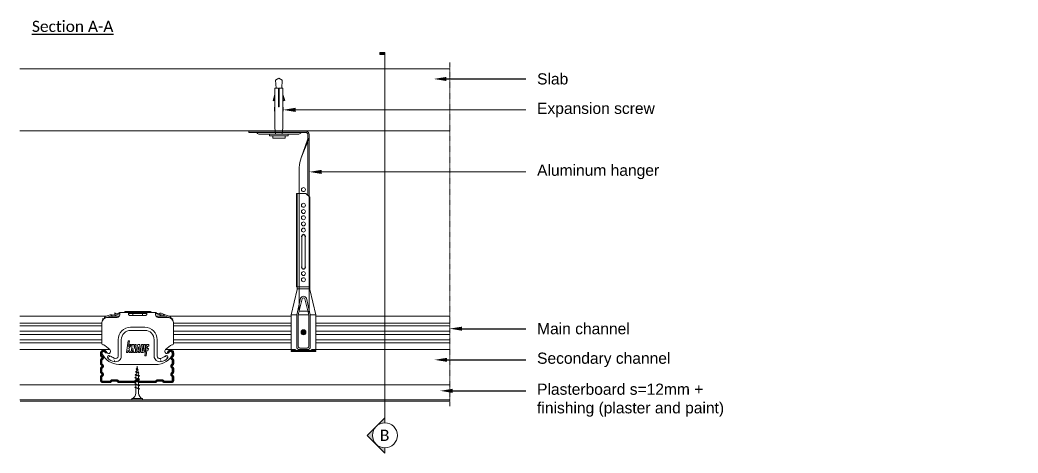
# Model space of a CAD drawing. Header units: millimetres. Extents: x 466 to 32107, y -1124 to 7826.
# Drawn here: x 18796 to 19602, y 1215 to 1564 of the extents above; entities that cross this region are included whole.
import ezdxf
from ezdxf import colors
from ezdxf.entities.mleader import LeaderData, LeaderLine
from ezdxf.math import Vec2, Vec3

# ---------------------------------------------------------------- set-up
doc = ezdxf.new("R2010")
doc.units = ezdxf.units.MM
doc.linetypes.add('TRAZO_Y_PUNTO', pattern=[1, 0.5, -0.25, 0, -0.25])
for name, color, linetype, lineweight in [('001_Dark_1 5', 7, 'Continuous', 5), ('002_Medium_1 5', 250, 'Continuous', 5), ('003_Light_1 5', 252, 'Continuous', 5)]:
    doc.layers.add(name, color=color, linetype=linetype, lineweight=lineweight)
doc.layers.add('01-Text', color=250, linetype='Continuous')
doc.styles.add('SS_5_notes!', font='calibri.ttf', dxfattribs={"height": 9})
doc.styles.get("Standard").update_dxf_attribs({"font": 'arial.ttf'})

# ---------------------------------------------------------------- blocks, each defined once
blk = doc.blocks.new('CD60-27')
at = {"layer": '003_Light_1 5', "const_width": 2}
blk.add_lwpolyline([(-25, 24, 1), (-29, 24), (-29, 22.57, 0.267949), (-28.38, 21.48, -0.57735), (-28.38, 19.32, 0.267949), (-29, 18.23), (-29, 15.87, 0.267949), (-28.38, 14.78, -0.57735), (-28.38, 12.62, 0.267949), (-29, 11.53), (-29, 9.17, 0.267949), (-28.38, 8.08, -0.57735), (-28.38, 5.92, 0.267949), (-29, 4.83), (-29, 2.25, 0.414214), (-27.75, 1), (-22.14, 1, 0.247529), (-21.11, 1.54, -0.247529), (-20.08, 2.09), (-16.58, 2.09, -0.247529), (-15.55, 1.54, 0.247529), (-14.51, 1), (-2.17, 1, 0.267949), (-1.08, 1.62, -0.57735), (1.08, 1.62, 0.267949), (2.17, 1), (14.51, 1, 0.247529), (15.55, 1.54, -0.247529), (16.58, 2.09), (20.08, 2.09, -0.247529), (21.11, 1.54, 0.247529), (22.14, 1), (27.75, 1, 0.414214), (29, 2.25), (29, 4.83, 0.267949), (28.38, 5.92, -0.57735), (28.38, 8.08, 0.267949), (29, 9.17), (29, 11.53, 0.267949), (28.38, 12.62, -0.57735), (28.38, 14.78, 0.267949), (29, 15.87), (29, 18.23, 0.267949), (28.38, 19.32, -0.57735), (28.38, 21.48, 0.267949), (29, 22.57), (29, 24, 1), (25, 24, 1)], format="xyb", dxfattribs=at)
blk = doc.blocks.new('D-DUEBEL')
at = {"layer": '002_Medium_1 5'}
for p, q in [((-3.25, 35.25), (-4.75, 30.25)), ((-3.25, 32.64), (-4.03, 30.03)), ((-3.25, 40.25), (-0.25, 40.25)), ((-3.25, 40.25), (-3.25, 8.25)), ((-0.25, 25.5), (-0.25, 40.25)), ((0.25, 25.5), (0.25, 40.25)), ((0.25, 40.25), (3.25, 40.25)), ((3.25, 8.25), (3.25, 40.25)), ((3.25, 35.25), (4.75, 30.25)), ((3.25, 32.64), (4.03, 30.03)), ((-4.03, 30.03), (-4.75, 30.25)), ((4.03, 30.03), (4.75, 30.25)), ((-3.25, 8.25), (-2.75, 3.25)), ((3.25, 8.25), (2.75, 3.25)), ((-7.5, 3.25), (7.5, 3.25)), ((-7.5, 1.75), (-7.5, 3.25)), ((-7.5, 1.75), (7.5, 1.75)), ((-5, 0), (-5, 1.75)), ((5, 0), (5, 1.75)), ((7.5, 1.75), (7.5, 3.25)), ((-5, 0), (5, 0))]:
    blk.add_line(p, q, dxfattribs=at)
blk.add_arc((0, 25.5), 0.25, 180, 0, dxfattribs=at)
at = {"layer": '003_Light_1 5'}
for p, q in [((-2.75, 46.75), (0, 48.25)), ((-2.25, 40.25), (-2.75, 46.75)), ((0, 48.25), (2.75, 46.75)), ((2.25, 40.25), (2.75, 46.75)), ((-3.25, 24.85), (-3.5, 24.85)), ((-3.25, 17.85), (-3.5, 24.85)), ((3.25, 17.85), (3.5, 24.85)), ((3.5, 24.85), (3.25, 24.85))]:
    blk.add_line(p, q, dxfattribs=at)
blk = doc.blocks.new('TN25')
at = {"layer": '002_Medium_1 5'}
for p, q in [((0, 4.25), (0, -4.25)), ((0, 4.25), (1, 4.25)), ((1, 4.25), (1, -4.25)), ((5.5, 1.12), (8.87, 1.12)), ((9.37, 1.12), (11.47, 1.12)), ((11.97, 1.12), (14.07, 1.12)), ((14.57, 1.12), (16.67, 1.12)), ((17.17, 1.12), (18.2, 1.12)), ((18.2, 1.12), (19.21, 1)), ((19.73, 0.93), (21.67, 0.69)), ((22.18, 0.63), (24.12, 0.39)), ((24.64, 0.32), (27.2, 0)), ((24.85, -0.29), (27.2, 0)), ((0, -4.25), (1, -4.25)), ((9.63, -1.13), (5.5, -1.13)), ((12.23, -1.13), (10.13, -1.13)), ((14.83, -1.13), (12.73, -1.13)), ((17.43, -1.13), (15.33, -1.13)), ((18.2, -1.13), (17.93, -1.13)), ((18.2, -1.13), (19.85, -0.92)), ((20.33, -0.86), (22.11, -0.64)), ((22.59, -0.58), (24.37, -0.35))]:
    blk.add_line(p, q, dxfattribs=at)
for centre, start, end in [((5.58, 6.04), 201.38367, 269.0609), ((5.58, -6.04), 90.93916, 158.61639)]:
    blk.add_arc(centre, 4.92, start, end, dxfattribs=at)
at = {"layer": '003_Light_1 5'}
for p, q in [((9, 2), (8.68, 1.68)), ((8.68, 1.68), (9.82, -1.69)), ((9, 2), (10, -2)), ((9, 2), (9.18, 1.68)), ((9.18, 1.68), (10.31, -1.69)), ((11.6, 2), (11.28, 1.68)), ((11.28, 1.68), (12.42, -1.69)), ((11.6, 2), (12.6, -2)), ((11.6, 2), (11.78, 1.68)), ((11.78, 1.68), (12.91, -1.69)), ((14.2, 2), (13.88, 1.68)), ((13.88, 1.68), (15.02, -1.69)), ((14.2, 2), (15.2, -2)), ((14.2, 2), (14.38, 1.68)), ((14.38, 1.68), (15.51, -1.69)), ((16.8, 2), (16.48, 1.68)), ((16.48, 1.68), (17.62, -1.69)), ((16.8, 2), (17.8, -2)), ((16.8, 2), (16.98, 1.68)), ((16.98, 1.68), (18.11, -1.69)), ((19.36, 1.79), (19.05, 1.47)), ((19.05, 1.47), (19.99, -1.33)), ((19.36, 1.79), (19.55, 1.47)), ((19.36, 1.79), (20.18, -1.65)), ((19.55, 1.47), (20.49, -1.33)), ((21.88, 1.32), (21.56, 1)), ((21.56, 1), (22.22, -0.96)), ((21.88, 1.32), (22.06, 1)), ((21.88, 1.32), (22.4, -1.28)), ((22.06, 1), (22.72, -0.96)), ((24.39, 0.85), (24.07, 0.53)), ((24.07, 0.53), (24.47, -0.63)), ((24.39, 0.85), (24.57, 0.53)), ((24.39, 0.85), (24.65, -0.95)), ((24.57, 0.53), (24.96, -0.63)), ((10, -2), (9.82, -1.69)), ((10, -2), (10.31, -1.69)), ((12.6, -2), (12.42, -1.69)), ((12.6, -2), (12.91, -1.69)), ((15.2, -2), (15.02, -1.69)), ((15.2, -2), (15.51, -1.69)), ((17.8, -2), (17.62, -1.69)), ((17.8, -2), (18.11, -1.69)), ((20.18, -1.65), (19.99, -1.33)), ((20.18, -1.65), (20.49, -1.33)), ((22.4, -1.28), (22.22, -0.96)), ((22.4, -1.28), (22.72, -0.96)), ((24.65, -0.95), (24.47, -0.63)), ((24.65, -0.95), (24.96, -0.63))]:
    blk.add_line(p, q, dxfattribs=at)
blk = doc.blocks.new('*U33')
at = {"layer": '003_Light_1 5'}
blk.add_hatch(color=256, dxfattribs=at).paths.add_polyline_path([(-4.03, 308.78), (-4.03, 306.97), (0, 306.97), (0, 308.78)])
h = blk.add_hatch(color=256, dxfattribs=at)
edge = h.paths.add_edge_path()
edge.add_line((0, 10.08), (0, 14.25))
edge.add_line((0, 14.25), (-14.25, 0))
edge.add_line((-14.25, 0), (0, -14.25))
edge.add_line((0, -14.25), (0, -10.08))
edge.add_arc((0, 0), 10.08, 90, 270, ccw=False)
at = {"layer": '003_Light_1 5', "linetype": 'Continuous', "ltscale": 10}
blk.add_line((0, 10.08), (0, 308.78), dxfattribs=at)
at = {"layer": '003_Light_1 5'}
blk.add_lwpolyline([(-4.03, 308.78), (-4.03, 306.97), (0, 306.97), (0, 308.78)], close=True, dxfattribs=at)
blk.add_lwpolyline([(0, 10.08), (0, 14.25), (-14.25, 0), (0, -14.25), (0, -10.08, -1)], format="xyb", close=True, dxfattribs=at)
blk.add_circle((0, 0), 10.08, dxfattribs=at)
at = {"layer": '003_Light_1 5', "style": 'SS_5_notes!'}
blk.add_attdef('Section', (-4.06, -4.46), '', height=9, dxfattribs=at)

msp = doc.modelspace()

# ---------------------------------------------------------------- hatches: boundary and pattern name
at = {"layer": '003_Light_1 5'}
msp.add_hatch(color=256, dxfattribs=at).paths.add_polyline_path([(19027.3, 1311.93, 1), (19023.3, 1311.93, 1)])

# ---------------------------------------------------------------- linework, layer by layer
at = {"layer": '001_Dark_1 5'}
for p, q in [((19143.3, 1524.42), (18796.44, 1524.42)), ((19143.3, 1474.42), (18796.44, 1474.42)), ((18796.44, 1324.93), (18866.22, 1324.93)), ((18916.72, 1324.93), (19015.3, 1324.93)), ((19035.3, 1324.93), (19143.3, 1324.93)), ((18796.44, 1319.34), (18862.49, 1319.34)), ((18796.44, 1317.02), (18862.47, 1317.02)), ((18920.45, 1319.34), (19015.3, 1319.34)), ((18920.47, 1317.02), (19015.3, 1317.02)), ((19035.3, 1319.34), (19143.3, 1319.34)), ((19035.3, 1317.02), (19143.3, 1317.02)), ((18796.44, 1312.67), (18862.47, 1312.67)), ((18796.44, 1310.17), (18862.47, 1310.17)), ((18796.44, 1305.83), (18862.47, 1305.83)), ((18920.47, 1312.67), (19015.3, 1312.67)), ((18920.47, 1310.17), (19015.3, 1310.17)), ((18920.47, 1305.83), (19015.3, 1305.83)), ((19035.3, 1312.67), (19143.3, 1312.67)), ((19035.3, 1310.17), (19143.3, 1310.17)), ((19035.3, 1305.83), (19143.3, 1305.83)), ((18796.44, 1303.51), (18862.47, 1303.51)), ((18796.44, 1297.93), (18869.08, 1297.93)), ((18913.85, 1297.93), (19018.3, 1297.93)), ((18920.47, 1303.51), (19015.3, 1303.51)), ((19032.3, 1297.93), (19143.3, 1297.93)), ((19035.3, 1303.51), (19143.3, 1303.51)), ((18796.44, 1269.43), (19143.3, 1269.43)), ((18796.44, 1257.43), (19143.3, 1257.43)), ((18796.49, 1256.43), (19143.35, 1256.43))]:
    msp.add_line(p, q, dxfattribs=at)
at = {"layer": '002_Medium_1 5'}
for p, q in [((19029.92, 1471.28), (19029.92, 1421.31)), ((19028.93, 1465.89), (19028.93, 1422.31)), ((19020.3, 1348.43), (19020.3, 1423.93)), ((19029.92, 1423.93), (19029.92, 1421.32)), ((19029.92, 1421.32), (19029.92, 1327.94)), ((19020.3, 1347.03), (19030.3, 1347.03)), ((19029.92, 1348.43), (19029.92, 1328.91)), ((18863.07, 1322.72), (18864.83, 1323.37)), ((18863.07, 1322.72), (18863.34, 1321.97)), ((18863.34, 1321.97), (18863.56, 1322.05)), ((18864.59, 1323.49), (18864.66, 1323.3)), ((18864.83, 1323.37), (18875.76, 1327.34)), ((18865.07, 1324.52), (18865.24, 1324.58)), ((18865.24, 1324.58), (18868.54, 1325.78)), ((18865.27, 1323.74), (18865.34, 1323.55)), ((18868.73, 1323.93), (18876.03, 1326.59)), ((18870.78, 1325.74), (18870.85, 1325.55)), ((18871.48, 1324.93), (18876.7, 1324.93)), ((18872.59, 1327.25), (18872.78, 1327.32)), ((18873.88, 1326.66), (18873.81, 1326.85)), ((18875.76, 1327.34), (18876.7, 1327.68)), ((18875.76, 1327.34), (18876.03, 1326.59)), ((18876.03, 1326.59), (18876.97, 1326.93)), ((18876.97, 1326.93), (18876.7, 1327.68)), ((18880.47, 1327.93), (18880.47, 1327.73)), ((18881.27, 1328.73), (18884.97, 1328.73)), ((18883.97, 1327.73), (18898.97, 1327.73)), ((18883.97, 1326.93), (18898.97, 1326.93)), ((18884.97, 1328.73), (18897.97, 1328.73)), ((18887.47, 1326.93), (18887.47, 1325.73)), ((18895.47, 1325.73), (18895.47, 1326.93)), ((18897.97, 1328.73), (18901.67, 1328.73)), ((18902.47, 1327.93), (18902.47, 1327.73)), ((18905.97, 1326.93), (18906.24, 1327.68)), ((18905.97, 1326.93), (18907.39, 1326.41)), ((18905.97, 1326.93), (18905.97, 1326.93)), ((18906.24, 1327.68), (18907.67, 1327.16)), ((18906.24, 1324.93), (18911.46, 1324.93)), ((18907.67, 1327.16), (18907.39, 1326.41)), ((18907.39, 1326.41), (18914.21, 1323.93)), ((18907.67, 1327.16), (18918.11, 1323.37)), ((18909.13, 1326.85), (18909.06, 1326.66)), ((18910.34, 1327.25), (18910.16, 1327.32)), ((18910.34, 1327.25), (18914.4, 1325.78)), ((18912.16, 1325.74), (18912.09, 1325.55)), ((18914.4, 1325.78), (18917.69, 1324.58)), ((18917.67, 1323.74), (18917.6, 1323.55)), ((18917.69, 1324.58), (18917.87, 1324.52)), ((18918.11, 1323.37), (18919.87, 1322.72)), ((18918.28, 1323.3), (18918.35, 1323.49)), ((18919.38, 1322.05), (18919.59, 1321.97)), ((18919.87, 1322.72), (18919.59, 1321.97)), ((19015.3, 1325.93), (19019.8, 1325.93)), ((19021.05, 1325.93), (19029.55, 1325.93)), ((19030.8, 1325.93), (19035.3, 1325.93)), ((18885.72, 1315.93), (18897.22, 1315.93)), ((18897.22, 1313.43), (18885.72, 1313.43)), ((18875.72, 1292.69), (18875.72, 1305.93)), ((18878.22, 1305.93), (18878.22, 1292.69)), ((18904.72, 1292.69), (18904.72, 1305.93)), ((18907.22, 1305.93), (18907.22, 1292.69)), ((18883.65, 1304.93), (18882.38, 1295.7)), ((18883.5, 1295.7), (18883.75, 1297.52)), ((18884.78, 1304.93), (18883.65, 1304.93)), ((18883.75, 1297.52), (18884.54, 1295.7)), ((18884.14, 1300.35), (18884.78, 1304.93)), ((18885.43, 1302.16), (18884.14, 1300.35)), ((18884.29, 1298.93), (18886.59, 1302.16)), ((18885.69, 1295.7), (18884.29, 1298.93)), ((18886.59, 1302.16), (18885.43, 1302.16)), ((18886.15, 1295.7), (18887.05, 1302.16)), ((18887.05, 1302.16), (18888.26, 1302.16)), ((18887.67, 1299.13), (18887.19, 1295.7)), ((18888.17, 1295.7), (18887.67, 1299.13)), ((18888.26, 1302.16), (18888.76, 1298.73)), ((18888.76, 1298.73), (18889.24, 1302.16)), ((18889.24, 1302.16), (18890.28, 1302.16)), ((18890.28, 1302.16), (18889.39, 1295.7)), ((18889.85, 1295.7), (18891.55, 1302.16)), ((18891.26, 1297.04), (18890.91, 1295.7)), ((18892.07, 1297.04), (18891.26, 1297.04)), ((18891.49, 1297.9), (18892.11, 1300.26)), ((18892.08, 1297.9), (18891.49, 1297.9)), ((18891.55, 1302.16), (18893.16, 1302.16)), ((18892.05, 1295.7), (18892.07, 1297.04)), ((18892.11, 1300.26), (18892.08, 1297.9)), ((18893.16, 1302.16), (18893.08, 1295.7)), ((18893.68, 1296.75), (18894.43, 1302.16)), ((18894.43, 1302.16), (18895.82, 1302.16)), ((18895.82, 1302.16), (18895.12, 1297.11)), ((18895.79, 1296.97), (18896.51, 1302.16)), ((18896.51, 1302.16), (18897.66, 1302.16)), ((18897.66, 1302.16), (18896.88, 1296.5)), ((18898.47, 1302.16), (18897.19, 1292.93)), ((18898.32, 1292.93), (18898.97, 1297.61)), ((18900.56, 1302.16), (18898.47, 1302.16)), ((18898.97, 1297.61), (18899.93, 1297.61)), ((18899.15, 1298.93), (18899.41, 1300.84)), ((18900.12, 1298.93), (18899.15, 1298.93)), ((18899.41, 1300.84), (18900.38, 1300.84)), ((18899.93, 1297.61), (18900.12, 1298.93)), ((18900.38, 1300.84), (18900.56, 1302.16)), ((19015.3, 1297.18), (19019.3, 1297.18)), ((19015.3, 1296.43), (19015.3, 1297.18)), ((19019.3, 1297.18), (19031.33, 1297.18)), ((19031.33, 1297.18), (19035.33, 1297.18)), ((19035.33, 1296.43), (19035.33, 1297.18)), ((18882.38, 1295.7), (18883.5, 1295.7)), ((18884.54, 1295.7), (18885.69, 1295.7)), ((18887.19, 1295.7), (18886.15, 1295.7)), ((18889.39, 1295.7), (18888.17, 1295.7)), ((18890.91, 1295.7), (18889.85, 1295.7)), ((18893.08, 1295.7), (18892.05, 1295.7)), ((18895.97, 1295.7), (18894.6, 1295.7)), ((18897.19, 1292.93), (18898.32, 1292.93)), ((19015.3, 1296.43), (19019.3, 1296.43)), ((19019.3, 1296.43), (19019.3, 1296.93)), ((19031.33, 1296.43), (19035.33, 1296.43))]:
    msp.add_line(p, q, dxfattribs=at)
at = {"layer": '002_Medium_1 5', "flags": 128}
for points in [[(19023.42, 1452.47), (19029.17, 1466.48, 0.104308), (19029.92, 1470.03), (19029.92, 1471.28, 0.414214), (19027.12, 1474.08), (18981.3, 1474.08), (18981.3, 1473.07), (19027.12, 1473.07, -0.414214), (19028.92, 1471.27), (19028.92, 1468.8, -0.085627), (19028.63, 1467.13), (19023.42, 1452.47, 0.097709), (19021.92, 1444.88), (19021.92, 1423.93)], [(19023.27, 1473.07, -0.353109), (19021.55, 1471.7), (18989.32, 1471.7, -0.355634), (18987.59, 1473.07)], [(19020.3, 1348.43), (19020.3, 1346.43), (19015.3, 1325.93), (19015.3, 1297.93), (19018.3, 1297.93, -0.414214), (19019.3, 1296.93), (19019.3, 1296.43), (19031.3, 1296.43), (19031.3, 1296.93, -0.414214), (19032.3, 1297.93), (19035.3, 1297.93), (19035.3, 1325.93), (19030.3, 1346.43), (19030.3, 1348.43)]]:
    msp.add_lwpolyline(points, format="xyb", dxfattribs=at)
msp.add_lwpolyline([(19027.3, 1423.93), (19019.55, 1423.93), (19019.55, 1348.43), (19030.3, 1348.43), (19030.3, 1420.93)], close=True, dxfattribs=at)
msp.add_lwpolyline([(19021.92, 1423.93), (19021.92, 1328.93), (19029.92, 1328.93)], dxfattribs=at)
at = {"layer": '002_Medium_1 5'}
for points in [[(19026.54, 1389.28), (19026.54, 1364.28, -1), (19024.04, 1364.28), (19024.04, 1389.28, -1)], [(18883.97, 1326.93), (18883.97, 1327.73), (18876.97, 1327.73), (18876.97, 1325.93, -0.414214), (18874.97, 1323.93), (18867.47, 1323.93, 0.414214), (18862.47, 1318.93), (18862.47, 1303.22, 0.414214), (18863.97, 1301.72), (18864.05, 1301.72, -0.176314), (18865.02, 1301.37), (18868.95, 1298.06, -0.216947), (18869.47, 1296.93), (18869.47, 1296.28, -0.637053), (18867.01, 1295.13), (18864.94, 1296.86, 0.887082), (18862.75, 1294.84, 0.283583), (18876.22, 1285.93), (18905.75, 1285.93, 0.31201), (18920.44, 1295.42, 0.724284), (18917.96, 1296.83), (18915.93, 1295.13, -0.637053), (18913.47, 1296.28), (18913.47, 1296.93, -0.22648), (18914.03, 1298.1), (18917.92, 1301.37, -0.176314), (18918.89, 1301.72), (18918.97, 1301.72, 0.414214), (18920.47, 1303.22), (18920.47, 1318.93, 0.414214), (18915.47, 1323.93), (18907.97, 1323.93, -0.414214), (18905.97, 1325.93), (18905.97, 1327.73), (18898.97, 1327.73), (18898.97, 1326.93, -0.413352), (18897.47, 1325.43), (18885.47, 1325.43, -0.413355)]]:
    msp.add_lwpolyline(points, format="xyb", close=True, dxfattribs=at)
at = {"layer": '002_Medium_1 5', "flags": 128}
for points in [[(19030.8, 1300.43), (19030.8, 1325.93), (19027.64, 1339.38, 0.665642), (19022.96, 1339.38), (19019.8, 1325.93), (19019.8, 1300.43, 0.414214), (19022.3, 1297.93), (19028.3, 1297.93, 0.414214)], [(19028.3, 1299.18, 0.414214), (19029.55, 1300.43), (19029.55, 1325.93), (19026.49, 1338.89, 0.665642), (19024.11, 1338.89), (19021.05, 1325.93), (19021.05, 1300.43, 0.414214), (19022.3, 1299.18)]]:
    msp.add_lwpolyline(points, format="xyb", close=True, dxfattribs=at)
at = {"layer": '002_Medium_1 5'}
for centre, radius in [((19025.29, 1426.92), 1.6), ((19025.29, 1414.28), 1.6), ((19025.29, 1409.28), 1.6), ((19025.29, 1404.28), 1.6), ((19025.29, 1399.28), 1.6), ((19025.29, 1394.28), 1.6), ((19025.29, 1359.28), 1.6), ((19025.29, 1354.28), 1.6), ((19025.3, 1311.93), 2)]:
    msp.add_circle(centre, radius, dxfattribs=at)
for centre, radius, start, end in [((19025.29, 1389.28), 1.6, 321.37517, 218.62483), ((19025.29, 1364.28), 1.6, 141.37517, 38.62483), ((18865.34, 1323.76), 0.8, 110, 200), ((18873.06, 1326.57), 0.8, 20, 110), ((18876.97, 1326.93), 0.802, 90, 110), ((18881.27, 1327.93), 0.8, 90, 180), ((18888.27, 1325.73), 0.8, 180, 201.83915), ((18894.67, 1325.73), 0.8, 338.16085, 0), ((18901.67, 1327.93), 0.8, 0, 90), ((18905.97, 1326.93), 0.802, 70, 90), ((18909.88, 1326.57), 0.8, 70, 160), ((18917.6, 1323.76), 0.8, 340, 70), ((18885.72, 1305.93), 10, 90, 180), ((18885.72, 1305.93), 7.5, 90, 180), ((18897.22, 1305.93), 10, 0, 90), ((18897.22, 1305.93), 7.5, 0, 90), ((18895.45, 1296.99), 0.347, 160.55564, 356.2743), ((18868.27, 1291.92), 1.25, 50.10595, 230.10595), ((18852.98, 1304.98), 20.16, 315.94001, 318.2227), ((18873.53, 1296.47), 8.19, 222.28431, 263.60946), ((18856.8, 1301.4), 14.94, 322.15611, 325.24113), ((18890.21, 1329.14), 41.98, 239.76006, 245.17301), ((18929.78, 1258.53), 65.79, 150.37972, 151.07851), ((18873.72, 1292.69), 2, 235.51891, 0), ((18873.72, 1292.69), 4.5, 255.78782, 0), ((18894.6, 1296.63), 0.923, 172.14073, 270), ((18895.97, 1296.63), 0.923, 270, 352.14072), ((18909.22, 1292.69), 4.5, 180, 284.21218), ((18909.22, 1292.69), 2, 180, 284.21218), ((18908.42, 1298.4), 7.75, 279.54061, 313.26957), ((18691.39, 1250.13), 222.24, 9.89862, 10.10555), ((18909.55, 1296.19), 7.9, 275.60001, 321.72423), ((18914.67, 1291.92), 1.25, 330.3364, 137.94114), ((18934.35, 1313.7), 29.38, 225.46229, 227.02453), ((18905.42, 1276.12), 18.37, 55.74905, 58.25666)]:
    msp.add_arc(centre, radius, start, end, dxfattribs=at)
for centre, major_axis, start_param, end_param in [((18868.81, 1325.03), (1.97, 0.72), 0, 1.570796), ((18914.13, 1325.03), (-1.97, 0.72), 4.712389, 6.283185)]:
    msp.add_ellipse(centre, major_axis=major_axis, ratio=0.38248, start_param=start_param, end_param=end_param, dxfattribs=at)
for points in [[(18865.27, 1323.74), (18865.24, 1323.84), (18865.21, 1323.94), (18865.17, 1324.13), (18865.15, 1324.22), (18865.15, 1324.37), (18865.16, 1324.44), (18865.19, 1324.54), (18865.21, 1324.57), (18865.24, 1324.58)], [(18917.69, 1324.58), (18917.72, 1324.57), (18917.75, 1324.54), (18917.78, 1324.44), (18917.79, 1324.37), (18917.78, 1324.22), (18917.77, 1324.13), (18917.73, 1323.94), (18917.7, 1323.84), (18917.67, 1323.74)], [(18872.76, 1289.12), (18872.74, 1289.02), (18872.72, 1288.91), (18872.69, 1288.72), (18872.67, 1288.64), (18872.64, 1288.49), (18872.63, 1288.43), (18872.62, 1288.35), (18872.61, 1288.33), (18872.61, 1288.33)], [(18909.71, 1290.76), (18909.71, 1290.76), (18909.71, 1290.73), (18909.73, 1290.66), (18909.74, 1290.6), (18909.77, 1290.45), (18909.79, 1290.37), (18909.83, 1290.18), (18909.85, 1290.07), (18909.87, 1289.97)]]:
    msp.add_open_spline(points, degree=3, knots=[0, 0, 0, 0, 0.25, 0.25, 0.5, 0.5, 0.75, 0.75, 1, 1, 1, 1], dxfattribs=at)
at = {"layer": '003_Light_1 5', "linetype": 'TRAZO_Y_PUNTO', "lineweight": 0, "ltscale": 0.1}
msp.add_line((19143.3, 1529.49), (19143.3, 1252.43), dxfattribs=at)

# ---------------------------------------------------------------- block references
at = {"layer": '002_Medium_1 5'}
for name, p in [('D-DUEBEL', (19005.44, 1468.44)), ('CD60-27', (18890.98, 1270.93))]:
    msp.add_blockref(name, p, dxfattribs=at)
at = {"layer": '002_Medium_1 5', "xscale": -1, "rotation": 270}
msp.add_blockref('TN25', (18891.11, 1257.43), dxfattribs=at)
at = {"layer": '003_Light_1 5'}
msp.add_blockref('*U33', (19091.05, 1228.81), dxfattribs=at).add_auto_attribs({'Section': 'B'})

# ---------------------------------------------------------------- texts
at = {"layer": '01-Text', "insert": (18806.1, 1563.05), "char_height": 9, "attachment_point": 1, "style": 'SS_5_notes!'}
msp.add_mtext_dynamic_manual_height_columns('{\\LSection A-A}', width=184.6411, gutter_width=45, heights=[0], dxfattribs=at)

# ---------------------------------------------------------------- leaders
at = {"layer": '002_Medium_1 5'}
ml = msp.add_multileader_mtext('Standard', dxfattribs=at)
ml.set_content('Expansion screw', color=250)
ml.set_leader_properties(color=252, linetype='ByLayer', lineweight=-1)
ml.build(insert=Vec2(0, 0))
ml.multileader.update_dxf_attribs({"dogleg_length": 0.01, "arrow_head_size": 10})
ctx = ml.context
ctx.base_point, ctx.char_height, ctx.arrow_head_size, ctx.landing_gap_size, ctx.plane_origin = Vec3(19204.84, 1491.23), 9, 10, 9, Vec3(19130.57, 1491.23)
notes = []
notes.append((ctx, [(0, (1, 1, 0), (19194.84, 1491.23), (1, 0), 10, [(0, [(19008.86, 1491.23)], 0, [])])]))
ctx.mtext.insert, ctx.mtext.width, ctx.mtext.flow_direction = Vec3(19213.84, 1496.98), 123.3208, 5
ml = msp.add_multileader_mtext('Standard', dxfattribs=at)
ml.set_content('Aluminum hanger', color=250)
ml.set_leader_properties(color=252, linetype='ByLayer', lineweight=-1)
ml.build(insert=Vec2(0, 0))
ml.multileader.update_dxf_attribs({"dogleg_length": 0.01, "arrow_head_size": 10})
ctx = ml.context
ctx.base_point, ctx.char_height, ctx.arrow_head_size, ctx.landing_gap_size, ctx.plane_origin = Vec3(19204.84, 1441.23), 9, 10, 9, Vec3(19130.57, 1441.23)
notes.append((ctx, [(0, (1, 1, 0), (19194.84, 1441.23), (1, 0), 10, [(0, [(19029.92, 1441.23)], 0, [])])]))
ctx.mtext.insert, ctx.mtext.width, ctx.mtext.flow_direction = Vec3(19213.84, 1447.06), 150.6119, 5
at = {"layer": '01-Text'}
ml = msp.add_multileader_mtext('Standard', dxfattribs=at)
ml.set_content('Slab', color=250)
ml.set_leader_properties(color=252, linetype='ByLayer', lineweight=-1)
ml.build(insert=Vec2(0, 0))
ml.multileader.update_dxf_attribs({"dogleg_length": 0.01, "arrow_head_size": 10})
ctx = ml.context
ctx.base_point, ctx.char_height, ctx.arrow_head_size, ctx.landing_gap_size, ctx.plane_origin = Vec3(19204.84, 1516.14), 9, 10, 9, Vec3(19130.57, 1516.14)
notes.append((ctx, [(0, (1, 1, 0), (19194.84, 1516.14), (1, 0), 10, [(0, [(19130.57, 1516.14)], 0, [])])]))
ctx.mtext.insert, ctx.mtext.flow_direction = Vec3(19213.84, 1520.71), 5
ml = msp.add_multileader_mtext('Standard', dxfattribs=at)
ml.set_content('Main channel', color=250)
ml.set_leader_properties(color=252, linetype='ByLayer', lineweight=-1)
ml.build(insert=Vec2(0, 0))
ml.multileader.update_dxf_attribs({"dogleg_length": 0.01, "arrow_head_size": 10})
ctx = ml.context
ctx.base_point, ctx.char_height, ctx.arrow_head_size, ctx.landing_gap_size, ctx.plane_origin = Vec3(19204.84, 1314.77), 9, 10, 9, Vec3(19130.57, 1314.69)
notes.append((ctx, [(0, (1, 1, 0), (19194.84, 1314.77), (1, 0), 10, [(0, [(19143.3, 1314.82)], 0, [])])]))
ctx.mtext.insert, ctx.mtext.width, ctx.mtext.flow_direction = Vec3(19213.84, 1319.34), 203.3661, 5
ml = msp.add_multileader_mtext('Standard', dxfattribs=at)
ml.set_content('Secondary channel', color=250)
ml.set_leader_properties(color=252, linetype='ByLayer', lineweight=-1)
ml.build(insert=Vec2(0, 0))
ml.multileader.update_dxf_attribs({"dogleg_length": 0.01, "arrow_head_size": 10})
ctx = ml.context
ctx.base_point, ctx.char_height, ctx.arrow_head_size, ctx.landing_gap_size, ctx.plane_origin = Vec3(19204.84, 1289.69), 9, 10, 9, Vec3(19130.57, 1289.69)
notes.append((ctx, [(0, (1, 1, 0), (19194.84, 1289.69), (1, 0), 10, [(0, [(19131.23, 1289.69)], 0, [])])]))
ctx.mtext.insert, ctx.mtext.width, ctx.mtext.flow_direction = Vec3(19213.84, 1295.51), 302.789, 5
ml = msp.add_multileader_mtext('Standard', dxfattribs=at)
ml.set_content('Plasterboard s=12mm +\\Pfinishing (plaster and paint)', color=250)
ml.set_leader_properties(color=252, linetype='ByLayer', lineweight=-1)
ml.build(insert=Vec2(0, 0))
ml.multileader.update_dxf_attribs({"dogleg_length": 0.01, "arrow_head_size": 10})
ctx = ml.context
ctx.base_point, ctx.char_height, ctx.arrow_head_size, ctx.landing_gap_size, ctx.plane_origin = Vec3(19204.84, 1264.69), 9, 10, 9, Vec3(19130.57, 1264.69)
notes.append((ctx, [(0, (1, 1, 0), (19194.84, 1264.69), (1, 0), 10, [(0, [(19135.65, 1264.69)], 0, [])])]))
ctx.mtext.insert, ctx.mtext.width, ctx.mtext.flow_direction = Vec3(19213.84, 1270.51), 388.2041, 5
for ctx, leaders in notes:
    for number, flags, end, landing, length, lines in leaders:
        leader = LeaderData()
        leader.index, (leader.has_last_leader_line, leader.has_dogleg_vector, leader.attachment_direction) = number, flags
        leader.last_leader_point, leader.dogleg_vector, leader.dogleg_length = Vec3(end), Vec3(landing), length
        for number, points, colour, breaks in lines:
            line = LeaderLine()
            line.index, line.vertices, line.color, line.breaks = number, Vec3.list(points), colors.encode_raw_color(colour), breaks
            leader.lines.append(line)
        ctx.leaders.append(leader)

doc.saveas('drawing.dxf')
